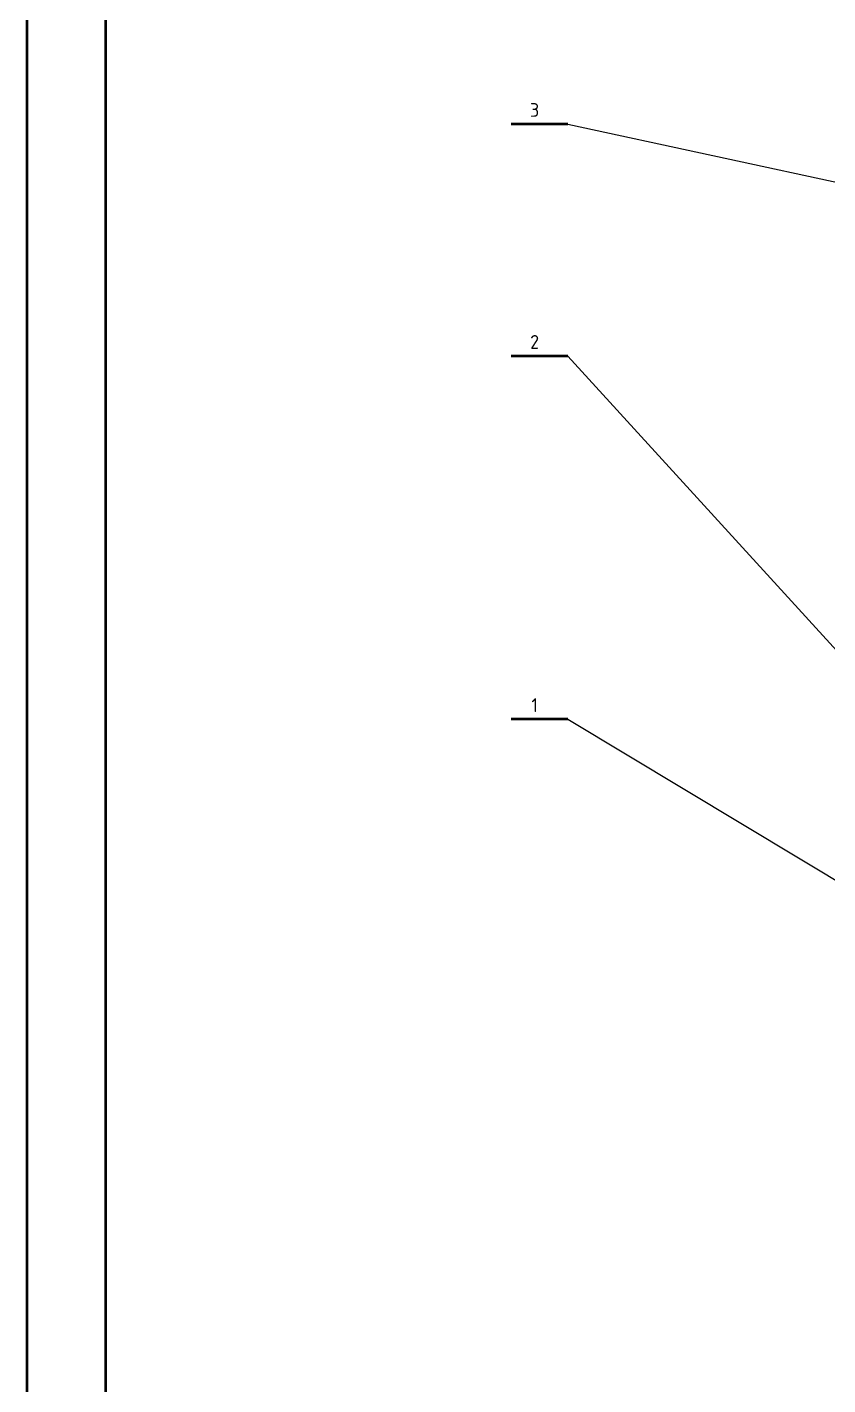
# Model space of a CAD drawing. Header units: millimetres. Extents: x 32504 to 36677, y 41990 to 42879.
# Drawn here: x 32504.3 to 32707.6, y 42296.7 to 42641.3 of the extents above; entities that cross this region are included whole.
import ezdxf

# ---------------------------------------------------------------- set-up
doc = ezdxf.new("R2010")
doc.units = ezdxf.units.MM
doc.layers.add('AM_5', color=3, linetype='Continuous', lineweight=25)
doc.layers.add('Net_dam', color=7, linetype='Continuous', lineweight=50)
doc.styles.add('TCVN 7284', font='tcvn7284-2003i.ttf', dxfattribs={"height": 3.5})

msp = doc.modelspace()

# ---------------------------------------------------------------- linework, layer by layer
at = {"layer": 'AM_5', "color": 3}
for p, q in [((32641.5919, 42616.7101), (32627.2101, 42616.7101)), ((32641.5919, 42557.8195), (32627.2101, 42557.8195))]:
    msp.add_line(p, q, dxfattribs=at)
at = {"layer": 'AM_5'}
for p, q in [((32641.5919, 42616.7101), (32807.9163, 42580.6967)), ((32641.5919, 42557.8195), (32729.8917, 42461.0364)), ((32641.5919, 42465.6414), (32765.5527, 42391.1192))]:
    msp.add_line(p, q, dxfattribs=at)
at = {"layer": 'Net_dam'}
for p, q in [((32641.5919, 42616.7113), (32627.2181, 42616.7113)), ((32641.5919, 42557.8385), (32627.2181, 42557.8385)), ((32641.5919, 42465.6414), (32627.2181, 42465.6414))]:
    msp.add_line(p, q, dxfattribs=at)
for points in [[(32504.3347, 42014.3719), (32504.3347, 42855.3719), (33693.3347, 42855.3719), (33693.3347, 42014.3719), (32504.3347, 42014.3719)], [(32524.3347, 42024.3719), (32524.3347, 42845.3719), (33683.3347, 42845.3719), (33683.3347, 42024.3719)]]:
    msp.add_lwpolyline(points, close=True, dxfattribs=at)

# ---------------------------------------------------------------- texts
at = {"layer": 'AM_5', "color": 30, "char_height": 3.5, "attachment_point": 8, "style": 'TCVN 7284'}
for s, insert in [('3', (32633.176, 42618.5476)), ('2', (32633.176, 42559.657)), ('1', (32633.184, 42467.4789))]:
    msp.add_mtext(s, dxfattribs=dict(at, insert=insert))

doc.saveas('drawing.dxf')
